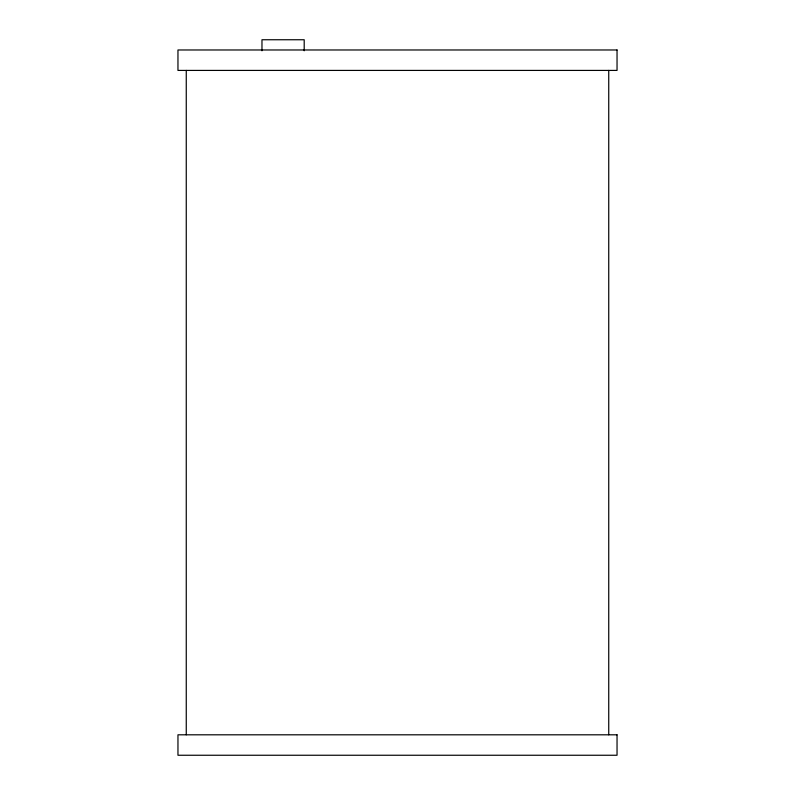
<?xml version="1.0" encoding="UTF-8"?>
<svg xmlns="http://www.w3.org/2000/svg" width="795" height="795" viewBox="0 0 795 795"><rect width="100%" height="100%" fill="white"/><g stroke="black" fill="none" stroke-linecap="round" stroke-linejoin="round"><path stroke-width="1.19" d="M608.741 70.417L608.741 734.809M304.197 50.791L304.197 39.75L261.972 39.75L261.972 50.791M186.259 70.417L186.259 734.809M617.039 49.976L177.961 49.976L177.961 70.417L617.039 70.417L617.039 49.976M617.039 734.809L177.961 734.809L177.961 755.25L617.039 755.25L617.039 734.809"/></g></svg>
